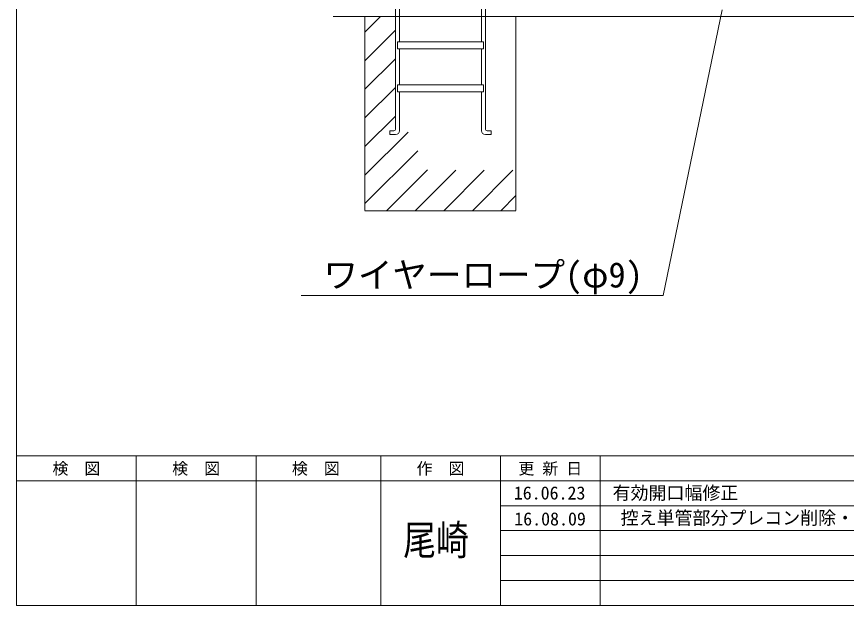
# Model space of a CAD drawing. Units: millimetres, scale not verified. Extents: x -9305 to 9305, y -6415 to 6415.
# Drawn here: x -9305 to -5459, y -6415 to -3684 of the extents above; entities that cross this region are included whole.
import ezdxf
from ezdxf.enums import TextEntityAlignment as Align

# ---------------------------------------------------------------- set-up
doc = ezdxf.new("R2010")
doc.units = ezdxf.units.MM
doc.header["$LTSCALE"] = 40
for name, color, linetype, lineweight in [('0-0_0', 7, 'Continuous', 9), ('0-5_CYG-54', 7, 'Continuous', 9), ('0-A_TEXT', 7, 'Continuous', 9), ('0-D_図面枠', 7, 'Continuous', 9)]:
    doc.layers.add(name, color=color, linetype=linetype, lineweight=lineweight)
doc.styles.add('ＭＳ ゴシック', font='')
doc.styles.get('ＭＳ ゴシック').set_extended_font_data('MS Gothic')

msp = doc.modelspace()

# ---------------------------------------------------------------- linework, layer by layer
at = {"layer": '0-0_0'}
msp.add_line((-9304.61, 6414.98), (-9304.61, -6414.98), dxfattribs=at)
at = {"layer": '0-5_CYG-54'}
for p, q in [((-7547.76, -4204.76), (-7547.76, -3636.65)), ((-7529.84, -3636.65), (-7529.84, -3801.81)), ((-7149.78, -3801.81), (-7149.78, -3636.66)), ((-7131.87, -3636.66), (-7131.87, -4204.76)), ((-7837.28, -3684.4), (-1339.16, -3684.4)), ((-7690.03, -3684.08), (-7690.03, -4584.08)), ((-7690.03, -3756.3), (-7618.1, -3684.38)), ((-6990.03, -4584.08), (-6990.03, -3684.4)), ((-7690.03, -3888.89), (-7549.03, -3747.89)), ((-7529.84, -3833.64), (-7529.84, -4000.8)), ((-7149.78, -4000.8), (-7149.78, -3833.64)), ((-7690.03, -4021.47), (-7549.03, -3880.47)), ((-7690.03, -4154.05), (-7549.03, -4013.05)), ((-7529.84, -4032.63), (-7529.84, -4213.71)), ((-7149.78, -4213.71), (-7149.78, -4032.63)), ((-7690.03, -4286.64), (-7549.03, -4145.64)), ((-7690.03, -4419.22), (-7490.43, -4219.62)), ((-7547.76, -4231.62), (-7574.62, -4231.62)), ((-7131.87, -4231.62), (-7105.01, -4231.62)), ((-7690.03, -4551.8), (-7445.24, -4307.02)), ((-7590.03, -4584.38), (-7400.05, -4394.41)), ((-7457.44, -4584.38), (-7269.44, -4396.38)), ((-7324.86, -4584.38), (-7136.86, -4396.38)), ((-7192.28, -4584.38), (-7004.28, -4396.38)), ((-7059.7, -4584.38), (-6990.03, -4514.71)), ((-7690.03, -4584.38), (-6990.03, -4584.38))]:
    msp.add_line(p, q, dxfattribs=at)
for points in [[(-7538.8, -3833.64), (-7140.82, -3833.64), (-7140.82, -3801.81), (-7538.8, -3801.81)], [(-7538.8, -4032.63), (-7140.82, -4032.63), (-7140.82, -4000.8), (-7538.8, -4000.8)]]:
    msp.add_lwpolyline(points, close=True, dxfattribs=at)
for points in [[(-7574.62, -4231.62), (-7574.62, -4213.71), (-7556.71, -4213.71)], [(-7105.01, -4231.62), (-7105.01, -4213.71), (-7122.92, -4213.71)]]:
    msp.add_lwpolyline(points, dxfattribs=at)
for centre, radius, start, end in [((-7556.71, -4204.76), 8.96, 270, 0), ((-7547.76, -4213.71), 17.91, 270, 0), ((-7131.87, -4213.71), 17.91, 180, 270), ((-7122.92, -4204.76), 8.96, 180, 270)]:
    msp.add_arc(centre, radius, start, end, dxfattribs=at)
at = {"layer": '0-A_TEXT'}
msp.add_lwpolyline([(-7985.69, -4977.02), (-6307.95, -4977.02), (-6034.28, -3653.12)], dxfattribs=at)
at = {"layer": '0-D_図面枠'}
for p, q in [((-9304.61, -5721.47), (9304.61, -5721.47)), ((-8749.8, -5721.47), (-8749.8, -6414.98)), ((-8194.99, -5721.47), (-8194.99, -6414.98)), ((-7617.06, -5721.47), (-7617.06, -6414.98)), ((-7062.26, -5721.47), (-7062.26, -6414.98)), ((-6599.91, -5721.47), (-6599.91, -6414.98)), ((-9304.61, -5837.05), (-1930.27, -5837.05)), ((-7062.26, -5952.64), (-1930.27, -5952.64)), ((-7062.26, -6068.22), (-1930.27, -6068.22)), ((-7062.26, -6183.81), (-1930.27, -6183.81)), ((-7062.26, -6299.39), (-1930.27, -6299.39))]:
    msp.add_line(p, q, dxfattribs=at)
msp.add_lwpolyline([(-9304.61, -6414.98), (9304.61, -6414.98), (9304.61, 6414.98), (-9304.61, 6414.98)], dxfattribs=at)

# ---------------------------------------------------------------- texts
at = {"layer": '0-A_TEXT', "style": 'ＭＳ ゴシック'}
msp.add_text('ワイヤーロープ(φ9)', height=117.3, dxfattribs=at).set_placement((-7882.59, -4975.8), align=Align.BOTTOM_LEFT)
at = {"layer": '0-D_図面枠', "style": 'ＭＳ ゴシック'}
for s, height, p in [('検\u3000図', 54.23, (-9138.16, -5823.64)), ('検\u3000図', 54.23, (-8583.36, -5823.64)), ('検\u3000図', 54.23, (-8028.55, -5823.64)), ('作\u3000図', 54.23, (-7450.62, -5823.64)), ('更 新 日', 54.23, (-6979.03, -5823.64)), ('16.06.23', 61, (-7000.22, -5942.12)), ('有効開口幅修正', 61, (-6542.13, -5942.12)), ('16.08.09', 61, (-6998.08, -6062.5)), ('控え単管部分プレコン削除・パネル部分詳細図修正', 61, (-6504.82, -6057.81))]:
    msp.add_text(s, height=height, dxfattribs=at).set_placement(p, align=Align.BOTTOM_LEFT)
at = {"layer": '0-D_図面枠', "style": 'ＭＳ ゴシック', "width": 0.8}
msp.add_text('尾崎', height=139.4, dxfattribs=at).set_placement((-7512.51, -6223.1), align=Align.BOTTOM_LEFT)

doc.saveas('drawing.dxf')
